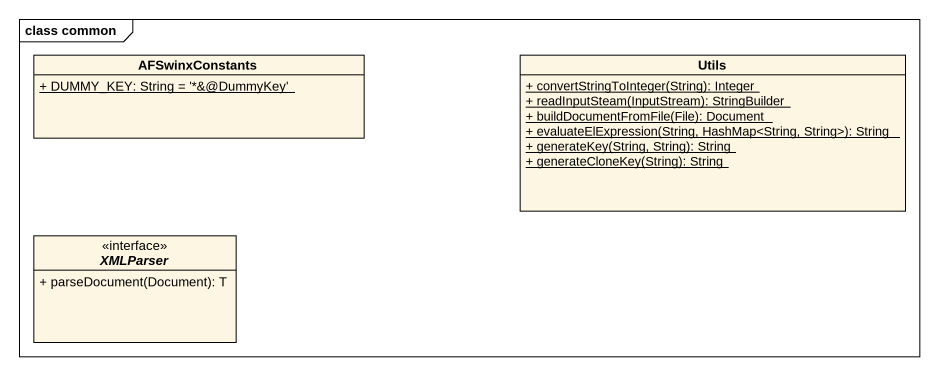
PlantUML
@startuml
mainframe class common
hide circle
hide empty members
skinparam classAttributeIconSize 0
class AFSwinxConstants {
  {static} + DUMMY_KEY: String = '*&@DummyKey'
}
class Utils {
  {static} + convertStringToInteger(String): Integer
  {static} + readInputSteam(InputStream): StringBuilder
  {static} + buildDocumentFromFile(File): Document
  {static} + evaluateElExpression(String, HashMap<String, String>): String
  {static} + generateKey(String, String): String
  {static} + generateCloneKey(String): String
}
interface XMLParser <<interface>> {
  + parseDocument(Document): T
}
@enduml
